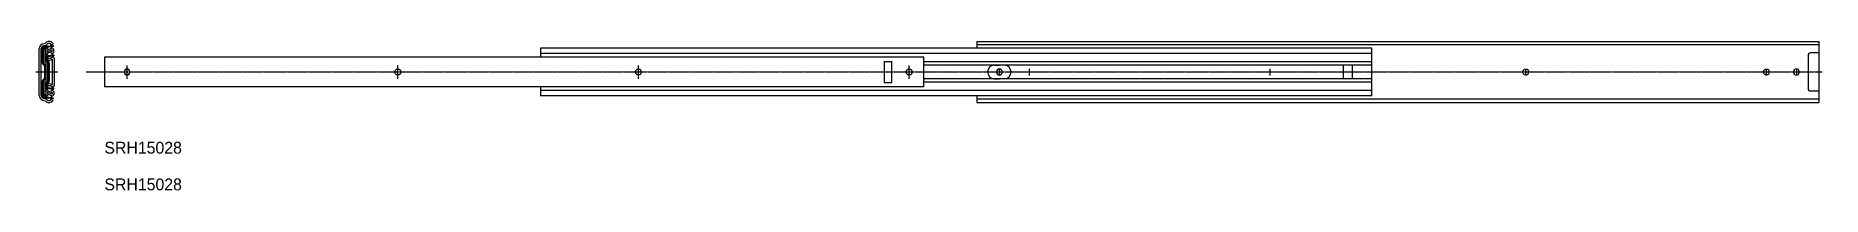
# Model space of a CAD drawing. Extents: x -48 to 1461, y 10 to 136.
import ezdxf

# ---------------------------------------------------------------- set-up
doc = ezdxf.new("R2010")
doc.units = 0
doc.linetypes.add('CENTER', pattern=[2, 1.25, -0.25, 0.25, -0.25])
doc.layers.get('0').update_dxf_attribs({"linetype": 'CONTINUOUS'})
doc.layers.add('CENTER', color=1, linetype='CENTER')

msp = doc.modelspace()

# ---------------------------------------------------------------- linework, layer by layer
at = {"color": 7, "linetype": 'CONTINUOUS'}
for p, q in [((-45, 90.1), (-45, 129.9)), ((-43.4, 90.1), (-43.4, 129.9)), ((-42.9, 119.1), (-42.9, 129.4)), ((-42.3, 133.7), (-39.7, 134.5)), ((-42.1, 119.1), (-42.1, 129.4)), ((-41.8, 132.1), (-38.7, 133.1)), ((-41.4, 128.6), (-41.4, 120.1)), ((-40.9, 131.6), (-33.2, 132.4)), ((-40.8, 130.8), (-33.1, 131.7)), ((-40, 128.6), (-40, 120.1)), ((-39.2, 126.6), (-40, 126.5)), ((-38.7, 125.2), (-40, 125.1)), ((-39.8, 123.8), (-32.7, 124.6)), ((-39.8, 121.9), (-39.8, 123.8)), ((-39, 123.1), (-32.6, 123.8)), ((-39, 121.9), (-39, 123.1)), ((-38.7, 128.4), (-38.2, 128.2)), ((-37.7, 122.1), (-38.7, 121)), ((-38.2, 129.7), (-37.7, 129.5)), ((-34.5, 130.1), (-35.8, 129.5)), ((-34.2, 128.7), (-35.3, 128.2)), ((-35, 133.4), (-34.6, 132.9)), ((-34.6, 132.9), (-33.4, 134)), ((-34.2, 127.1), (-34.2, 128.7)), ((-33.9, 134.5), (-33.4, 134)), ((-33.9, 99.1), (-33.9, 120.9)), ((-33.2, 132.4), (-33.1, 131.7)), ((-32.8, 126.9), (-32.8, 128.9)), ((-32.7, 124.6), (-32.6, 123.8)), ((-32.3, 121.2), (-32.3, 98.8)), ((702, 122.6), (10, 122.6)), ((10, 122.6), (10, 97.4)), ((1080.3, 130.1), (378.3, 130.1)), ((378.3, 130.1), (378.3, 122.6)), ((1080.3, 125.6), (378.3, 125.6)), ((702, 97.4), (702, 122.6)), ((746.6, 135.7), (1457.6, 135.7)), ((746.6, 135.7), (746.6, 130.1)), ((1457.6, 132.9), (746.6, 132.9)), ((1080.3, 89.9), (1080.3, 130.1)), ((1448.6, 124.1), (1448.6, 95.9)), ((1457.6, 126.1), (1450.6, 126.1)), ((1457.6, 135.7), (1457.6, 84.2)), ((-41.9, 116.7), (-41.2, 116.1)), ((-41.3, 117.2), (-40.7, 116.7)), ((-40.7, 114.8), (-40.7, 105.2)), ((-40.1, 117.9), (-39.8, 117.7)), ((-39.9, 114.8), (-39.9, 105.2)), ((-39.4, 119.1), (-39.1, 118.9)), ((-39.1, 103.5), (-39.1, 116.5)), ((-38.6, 119.1), (-37.8, 118.4)), ((-38, 119.7), (-37.3, 119)), ((-37.7, 103.5), (-37.7, 116.5)), ((-37.3, 102.8), (-37.3, 117.2)), ((-36.5, 102.8), (-36.5, 117.2)), ((26.8, 110.4), (26.8, 109.6)), ((31.3, 110.4), (31.3, 109.6)), ((257.3, 112.2), (258.1, 112.2)), ((257.3, 107.7), (258.1, 107.7)), ((460.5, 112.2), (461.3, 112.2)), ((460.5, 107.7), (461.3, 107.7)), ((668.5, 118.8), (668.5, 101.2)), ((668.5, 118.8), (674.9, 118.8)), ((674.9, 101.2), (674.9, 118.8)), ((689.1, 112.2), (689.9, 112.2)), ((689.1, 107.7), (689.9, 107.7)), ((1080.3, 118.6), (702, 118.6)), ((1080.3, 115.7), (702, 115.7)), ((761.4, 115.7), (765.7, 115.7)), ((763.5, 109.6), (763.5, 110.4)), ((770, 115.7), (765.7, 115.7)), ((768, 109.6), (768, 110.4)), ((1056.1, 115.7), (1056.1, 104.3)), ((1064, 104.3), (1064, 115.7)), ((1210.6, 112.2), (1209.8, 112.2)), ((1210.6, 107.7), (1209.8, 107.7)), ((1413.8, 112.2), (1413, 112.2)), ((1413.8, 107.7), (1413, 107.7)), ((1436.5, 110.4), (1436.5, 109.6)), ((1441, 110.4), (1441, 109.6)), ((-42.9, 100.9), (-42.9, 90.6)), ((-42.1, 100.9), (-42.1, 90.6)), ((-41.9, 103.3), (-41.2, 103.9)), ((-41.4, 91.4), (-41.4, 99.9)), ((-41.3, 102.8), (-40.7, 103.3)), ((-40.1, 102.1), (-39.8, 102.3)), ((-40, 91.4), (-40, 99.9)), ((-38.7, 94.8), (-40, 94.9)), ((-39.2, 93.4), (-40, 93.5)), ((-39.8, 98.1), (-39.8, 96.2)), ((-39.8, 96.2), (-32.7, 95.4)), ((-39.4, 100.9), (-39.1, 101.1)), ((-39, 98.1), (-39, 96.9)), ((-39, 96.9), (-32.6, 96.2)), ((-37.7, 97.9), (-38.7, 99)), ((-38.7, 91.6), (-38.2, 91.8)), ((-38.6, 100.9), (-37.8, 101.6)), ((-38.2, 90.3), (-37.7, 90.5)), ((-38, 100.3), (-37.3, 101)), ((-34.5, 89.9), (-35.8, 90.5)), ((-34.2, 91.3), (-35.3, 91.8)), ((-34.2, 92.9), (-34.2, 91.3)), ((-32.8, 93.1), (-32.8, 91.1)), ((-32.7, 95.4), (-32.6, 96.2)), ((702, 97.4), (10, 97.4)), ((378.3, 97.4), (378.3, 89.9)), ((1080.3, 94.3), (378.3, 94.3)), ((668.5, 101.2), (674.9, 101.2)), ((1080.3, 104.3), (702, 104.3)), ((1080.3, 101.4), (702, 101.4)), ((761.4, 104.3), (765.7, 104.3)), ((770, 104.3), (765.7, 104.3)), ((1457.6, 93.9), (1450.6, 93.9)), ((-42.3, 86.3), (-39.7, 85.5)), ((-41.8, 87.9), (-38.7, 86.9)), ((-40.9, 88.4), (-33.2, 87.6)), ((-40.8, 89.2), (-33.1, 88.3)), ((-35, 86.6), (-34.6, 87.1)), ((-34.6, 87.1), (-33.4, 86)), ((-33.9, 85.5), (-33.4, 86)), ((-33.2, 87.6), (-33.1, 88.3)), ((1080.3, 89.9), (378.3, 89.9)), ((746.6, 89.9), (746.6, 84.2)), ((1457.6, 87.1), (746.6, 87.1)), ((746.6, 84.2), (1457.6, 84.2))]:
    msp.add_line(p, q, dxfattribs=at)
for centre, radius, start, end in [((-41, 129.9), 3.98, 108.1936, 180), ((-41, 129.9), 2.33, 108.1936, 180), ((-40.7, 129.4), 2.2, 96.2408, 180), ((-40.7, 129.4), 1.4, 96.2408, 180), ((-40, 128.6), 1.39, 91.9328, 180), ((-39.9, 125.6), 4.45, 67.5641, 91.9328), ((-40, 128.6), 0.0428, 91.9328, 180), ((-39.9, 125.6), 3.1, 67.5641, 91.9328), ((-36, 121.9), 3.8, 180, 227.9349), ((-36.8, 131.7), 4.05, 44.4056, 135.9154), ((-36.8, 131.7), 2.4, 14.6587, 177.8228), ((-39.2, 127.1), 0.5, 273.7404, 314.3574), ((-36.8, 131.7), 2.4, 197.015, 355.4665), ((-36, 121.9), 3, 180, 227.9349), ((-36.2, 124), 3.75, 56.5283, 134.3574), ((-38.8, 126.2), 1, 273.7404, 319.4057), ((-36.2, 124), 3.9, 231.0959, 305.7548), ((-36.2, 124), 2.4, 10.2952, 182.1863), ((-36.2, 124), 2.4, 201.4668, 351.0147), ((-36.8, 131.7), 3.75, 247.5641, 292.4359), ((-36.2, 124), 2.4, 51.9629, 139.4057), ((-36.2, 124), 2.4, 231.0959, 311.693), ((-34, 126.9), 1.2, 231.9629, 0), ((-33.7, 121.2), 1.4, 0, 131.693), ((-34, 128.9), 1.2, 0, 112.4359), ((1450.6, 124.1), 2, 90, 180), ((-39.6, 119.1), 3.3, 180, 226.7818), ((-39.6, 119.1), 2.5, 180, 226.7818), ((-38.9, 120.1), 2.5, 180, 240.2068), ((-42.4, 114.8), 1.7, 0, 46.7818), ((-42.4, 114.8), 2.5, 0, 46.7818), ((-38.9, 120.1), 1.15, 180, 240.2068), ((-40.5, 116.5), 1.4, 0, 60.2068), ((-40.5, 116.5), 2.75, 0, 60.2068), ((-39, 117.2), 1.7, 0, 47.9349), ((-39, 117.2), 2.5, 0, 47.9349), ((29.1, 110.4), 2.25, 0, 180), ((29.1, 109.6), 2.25, 180, 0), ((257.3, 110), 2.25, 90, 270), ((258.1, 110), 2.25, 270, 90), ((460.5, 110), 2.25, 90, 270), ((461.3, 110), 2.25, 270, 90), ((689.1, 110), 2.25, 90, 270), ((689.9, 110), 2.25, 270, 90), ((761.4, 110), 5.66, 90, 270), ((765.7, 110.4), 2.25, 0, 180), ((765.7, 109.6), 2.25, 180, 0), ((770, 110), 5.66, 270, 90), ((1209.8, 110), 2.25, 90, 270), ((1210.6, 110), 2.25, 270, 90), ((1413, 110), 2.25, 90, 270), ((1413.8, 110), 2.25, 270, 90), ((1438.8, 110.4), 2.25, 0, 180), ((1438.8, 109.6), 2.25, 180, 0), ((-39.6, 100.9), 3.3, 133.2182, 180), ((-40.7, 90.6), 2.2, 180, 263.7592), ((-39.6, 100.9), 2.5, 133.2182, 180), ((-40.7, 90.6), 1.4, 180, 263.7592), ((-38.9, 99.9), 2.5, 119.7932, 180), ((-40, 91.4), 1.39, 180, 268.0672), ((-42.4, 105.2), 1.7, 313.2182, 0), ((-42.4, 105.2), 2.5, 313.2182, 0), ((-38.9, 99.9), 1.15, 119.7932, 180), ((-39.9, 94.4), 3.1, 268.0672, 292.4359), ((-40, 91.4), 0.0428, 180, 268.0672), ((-40.5, 103.5), 1.4, 299.7932, 0), ((-36, 98.1), 3.8, 132.0651, 180), ((-39.2, 92.9), 0.5, 45.6426, 86.2596), ((-40.5, 103.5), 2.75, 299.7932, 0), ((-36.8, 88.3), 2.4, 4.5335, 162.985), ((-36, 98.1), 3, 132.0651, 180), ((-36.2, 96), 3.75, 225.6426, 303.4717), ((-36.2, 96), 3.9, 54.2452, 128.9041), ((-38.8, 93.8), 1, 40.5943, 86.2596), ((-36.2, 96), 2.4, 177.8137, 349.7048), ((-36.2, 96), 2.4, 8.9853, 158.5332), ((-36.8, 88.3), 3.75, 67.5641, 112.4359), ((-36.2, 96), 2.4, 220.5943, 308.0371), ((-39, 102.8), 1.7, 312.0651, 0), ((-36.2, 96), 2.4, 48.307, 128.9041), ((-39, 102.8), 2.5, 312.0651, 0), ((-34, 93.1), 1.2, 0, 128.0371), ((-33.7, 98.8), 1.4, 228.307, 0), ((-34, 91.1), 1.2, 247.5641, 0), ((1450.6, 95.9), 2, 180, 270), ((-41, 90.1), 3.98, 180, 251.8064), ((-41, 90.1), 2.33, 180, 251.8064), ((-39.9, 94.4), 4.45, 268.0672, 292.4359), ((-36.8, 88.3), 4.05, 224.0846, 315.5944), ((-36.8, 88.3), 2.4, 182.1772, 345.3413)]:
    msp.add_arc(centre, radius, start, end, dxfattribs=at)
at = {"layer": 'CENTER', "color": 1, "linetype": 'CENTER'}
for p, q in [((-48, 110), (-29.3, 110)), ((-5.3, 110), (1460.6, 110)), ((29.1, 104.3), (29.1, 115.6)), ((257.7, 104.3), (257.7, 115.6)), ((460.9, 104.3), (460.9, 115.6)), ((689.5, 104.3), (689.5, 115.6)), ((765.7, 107), (765.7, 113)), ((791.1, 107), (791.1, 113)), ((994.3, 107), (994.3, 113)), ((1210.2, 107), (1210.2, 113)), ((1413.4, 107), (1413.4, 113)), ((1438.8, 113), (1438.8, 107))]:
    msp.add_line(p, q, dxfattribs=at)

# ---------------------------------------------------------------- texts
at = {"color": 7, "linetype": 'CONTINUOUS'}
for p in [(10, 41), (10, 10)]:
    msp.add_text('SRH15028', height=10, dxfattribs=at).set_placement(p)

doc.saveas('drawing.dxf')
